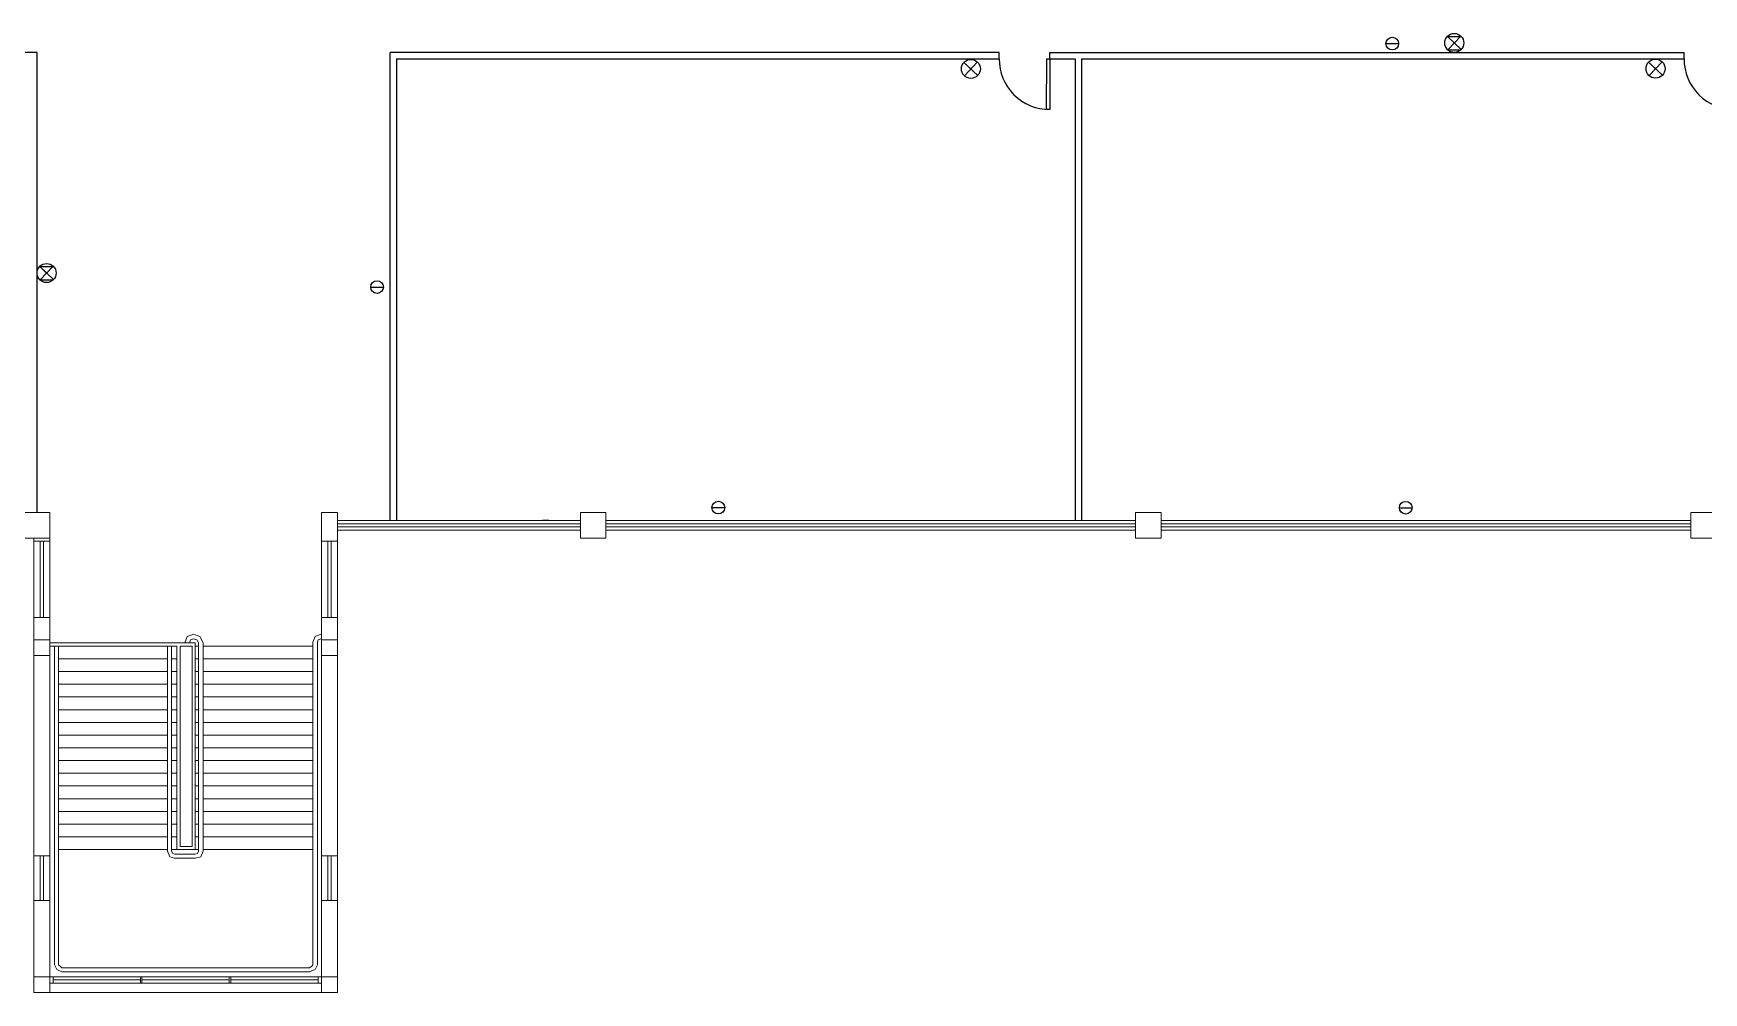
# Model space of a CAD drawing. Header units: millimetres. Extents: x 10.1 to 89.3, y 2.6 to 32.6.
# Drawn here: x 36.48 to 62.82, y 2.61 to 17.73 of the extents above; entities that cross this region are included whole.
import ezdxf

# ---------------------------------------------------------------- set-up
doc = ezdxf.new("R2010")
doc.units = ezdxf.units.MM
doc.layers.add('Detectores', color=102, linetype='Continuous')
doc.layers.add('Incendio', color=10, linetype='Continuous')

msp = doc.modelspace()

# ---------------------------------------------------------------- linework, layer by layer
for p, q in [((36.543, 17.426), (36.043, 17.426)), ((36.543, 10.174), (36.543, 17.426)), ((42.112, 10.049), (42.112, 17.426)), ((51.712, 17.426), (42.112, 17.426)), ((51.712, 17.326), (51.712, 17.426)), ((52.512, 17.326), (52.512, 17.426)), ((52.512, 17.426), (62.512, 17.426)), ((52.512, 17.326), (52.512, 17.426)), ((62.512, 17.326), (62.512, 17.426)), ((42.212, 17.326), (42.212, 10.049)), ((42.212, 17.326), (51.712, 17.326)), ((52.512, 17.326), (52.912, 17.326)), ((52.912, 17.326), (52.912, 10.049)), ((53.012, 17.326), (53.012, 10.049)), ((53.012, 17.326), (62.512, 17.326)), ((44.612, 10.049), (44.512, 10.049))]:
    msp.add_line(p, q)
at = {"color": 7, "lineweight": 0}
msp.add_line((41.278, 10.049), (44.512, 10.049), dxfattribs=at)
msp.add_lwpolyline([(52.512, 17.326), (52.512, 16.526), (52.462, 16.526), (52.463, 17.326), (52.512, 17.326)])
for points in [[(36.343, 9.773), (36.744, 9.773), (36.744, 10.174), (36.343, 10.174), (36.343, 9.773), (36.343, 9.773)], [(41.027, 2.86), (41.027, 10.174)], [(41.027, 10.174), (41.027, 9.723)], [(41.027, 10.174), (41.278, 10.174)], [(41.278, 10.174), (41.027, 10.174), (41.027, 9.723), (41.278, 9.723), (41.278, 10.174), (41.278, 10.174)], [(44.612, 10.049), (45.11, 10.049)], [(45.11, 9.773), (45.511, 9.773), (45.511, 10.174), (45.11, 10.174), (45.11, 9.773), (45.11, 9.773)], [(45.511, 10.049), (53.865, 10.049)], [(53.865, 9.773), (54.266, 9.773), (54.266, 10.174), (53.865, 10.174), (53.865, 9.773), (53.865, 9.773)], [(54.266, 10.049), (62.62, 10.049)], [(59.652, 10.049), (59.702, 10.049), (59.702, 10.049), (59.652, 10.049)], [(62.62, 9.773), (63.021, 9.773), (63.021, 10.174), (62.62, 10.174), (62.62, 9.773), (62.62, 9.773)], [(36.493, 9.773), (36.493, 2.609)], [(36.744, 9.773), (36.744, 2.609)], [(41.278, 9.999), (45.11, 9.999)], [(41.278, 9.949), (45.11, 9.949)], [(41.278, 9.899), (45.11, 9.899)], [(45.511, 9.999), (53.865, 9.999)], [(45.511, 9.949), (53.865, 9.949)], [(45.511, 9.899), (53.865, 9.899)], [(54.266, 9.999), (62.62, 9.999)], [(54.266, 9.949), (62.62, 9.949)], [(54.266, 9.899), (62.62, 9.899)], [(36.493, 9.723), (36.744, 9.723)], [(36.594, 9.723), (36.594, 8.521)], [(36.644, 9.723), (36.644, 8.521)], [(41.027, 9.723), (41.278, 9.723)], [(41.128, 9.723), (41.128, 8.521)], [(41.178, 9.723), (41.178, 8.521)], [(41.278, 2.86), (41.278, 9.723)], [(36.493, 8.521), (36.744, 8.521)], [(41.027, 8.521), (41.278, 8.521)], [(36.493, 7.92), (36.493, 8.17), (36.744, 8.17), (36.744, 7.92), (36.493, 7.92), (36.493, 7.92)], [(39.161, 8.12), (39.111, 8.22), (39.011, 8.258), (38.911, 8.22), (38.873, 8.12)], [(39.086, 8.12), (39.061, 8.17), (39.011, 8.183), (38.961, 8.17), (38.948, 8.12)], [(41.015, 8.258), (40.927, 8.22), (40.89, 8.133)], [(41.015, 8.183), (40.977, 8.17), (40.965, 8.133)], [(41.015, 8.258), (41.027, 8.258), (41.027, 8.183), (41.015, 8.183)], [(41.027, 7.92), (41.027, 8.17), (41.278, 8.17), (41.278, 7.92), (41.027, 7.92), (41.027, 7.92)], [(36.756, 8.12), (39.036, 8.12)], [(36.756, 8.07), (38.748, 8.07)], [(36.819, 3.048), (36.819, 8.07)], [(36.882, 8.07), (36.882, 3.048)], [(38.598, 4.839), (38.598, 8.07)], [(38.66, 8.07), (38.66, 4.839)], [(38.748, 4.864), (38.748, 8.07)], [(38.798, 4.914), (38.798, 8.07)], [(38.798, 8.07), (38.986, 8.07)], [(38.948, 8.12), (38.873, 8.12)], [(38.986, 8.07), (38.986, 4.914)], [(39.036, 8.12), (39.036, 4.864)], [(39.036, 8.07), (39.086, 8.07)], [(39.086, 4.839), (39.086, 8.12)], [(39.161, 8.12), (39.161, 4.839)], [(39.161, 8.07), (40.89, 8.07)], [(40.89, 3.048), (40.89, 8.133)], [(40.965, 8.133), (40.965, 3.048)], [(36.882, 7.87), (38.598, 7.87)], [(36.882, 7.669), (38.598, 7.669)], [(38.66, 7.87), (38.748, 7.87)], [(38.66, 7.669), (38.748, 7.669)], [(39.036, 7.87), (39.086, 7.87)], [(39.036, 7.669), (39.086, 7.669)], [(39.161, 7.87), (40.89, 7.87)], [(39.161, 7.669), (40.89, 7.669)], [(36.882, 7.469), (38.598, 7.469)], [(38.66, 7.469), (38.748, 7.469)], [(39.036, 7.469), (39.086, 7.469)], [(39.161, 7.469), (40.89, 7.469)], [(36.882, 7.268), (38.598, 7.268)], [(38.66, 7.268), (38.748, 7.268)], [(39.036, 7.268), (39.086, 7.268)], [(39.161, 7.268), (40.89, 7.268)], [(36.882, 7.068), (38.598, 7.068)], [(36.882, 6.868), (38.598, 6.868)], [(38.66, 7.068), (38.748, 7.068)], [(38.66, 6.868), (38.748, 6.868)], [(39.036, 7.068), (39.086, 7.068)], [(39.036, 6.868), (39.086, 6.868)], [(39.161, 7.068), (40.89, 7.068)], [(39.161, 6.868), (40.89, 6.868)], [(36.882, 6.667), (38.598, 6.667)], [(38.66, 6.667), (38.748, 6.667)], [(39.036, 6.667), (39.086, 6.667)], [(39.161, 6.667), (40.89, 6.667)], [(36.882, 6.467), (38.598, 6.467)], [(38.66, 6.467), (38.748, 6.467)], [(39.036, 6.467), (39.086, 6.467)], [(39.161, 6.467), (40.89, 6.467)], [(36.882, 6.266), (38.598, 6.266)], [(36.882, 6.066), (38.598, 6.066)], [(38.66, 6.266), (38.748, 6.266)], [(38.66, 6.066), (38.748, 6.066)], [(39.036, 6.266), (39.086, 6.266)], [(39.036, 6.066), (39.086, 6.066)], [(39.161, 6.266), (40.89, 6.266)], [(39.161, 6.066), (40.89, 6.066)], [(36.882, 5.866), (38.598, 5.866)], [(38.66, 5.866), (38.748, 5.866)], [(39.036, 5.866), (39.086, 5.866)], [(39.161, 5.866), (40.89, 5.866)], [(36.882, 5.665), (38.598, 5.665)], [(38.66, 5.665), (38.748, 5.665)], [(39.036, 5.665), (39.086, 5.665)], [(39.161, 5.665), (40.89, 5.665)], [(36.882, 5.465), (38.598, 5.465)], [(38.66, 5.465), (38.748, 5.465)], [(39.036, 5.465), (39.086, 5.465)], [(39.161, 5.465), (40.89, 5.465)], [(36.882, 5.264), (38.598, 5.264)], [(36.882, 5.064), (38.598, 5.064)], [(38.66, 5.264), (38.748, 5.264)], [(38.66, 5.064), (38.748, 5.064)], [(39.036, 5.264), (39.086, 5.264)], [(39.036, 5.064), (39.086, 5.064)], [(39.161, 5.264), (40.89, 5.264)], [(39.161, 5.064), (40.89, 5.064)], [(36.493, 4.763), (36.744, 4.763)], [(36.594, 4.763), (36.594, 4.062)], [(36.644, 4.763), (36.644, 4.062)], [(36.882, 4.864), (38.598, 4.864)], [(38.598, 4.839), (38.635, 4.751), (38.71, 4.726)], [(38.66, 4.864), (38.748, 4.864)], [(38.66, 4.839), (38.685, 4.801), (38.71, 4.789)], [(38.71, 4.789), (39.036, 4.789)], [(38.748, 4.864), (39.036, 4.864)], [(38.798, 4.914), (38.986, 4.914)], [(39.036, 4.864), (39.086, 4.864)], [(39.036, 4.789), (39.073, 4.801), (39.086, 4.839)], [(39.036, 4.726), (39.124, 4.751), (39.161, 4.839)], [(39.161, 4.864), (40.89, 4.864)], [(41.027, 4.763), (41.278, 4.763)], [(41.128, 4.763), (41.128, 4.062)], [(41.178, 4.763), (41.178, 4.062)], [(39.036, 4.726), (38.71, 4.726)], [(36.493, 4.062), (36.744, 4.062)], [(41.027, 4.062), (41.278, 4.062)], [(36.819, 3.048), (36.857, 2.972), (36.932, 2.935)], [(36.882, 3.048), (36.907, 3.023), (36.932, 2.997)], [(36.932, 2.997), (40.839, 2.997)], [(40.839, 2.935), (36.932, 2.935)], [(40.839, 2.997), (40.877, 3.023), (40.89, 3.048)], [(40.839, 2.935), (40.927, 2.972), (40.965, 3.048)], [(36.493, 2.609), (36.493, 2.86), (36.744, 2.86), (36.744, 2.609), (36.493, 2.609), (36.493, 2.609)], [(36.493, 2.609), (36.493, 2.86), (36.744, 2.86), (36.744, 2.609), (36.493, 2.609), (36.493, 2.609)], [(36.744, 2.609), (36.744, 2.86), (36.493, 2.86), (36.493, 2.609), (36.744, 2.609), (36.744, 2.609)], [(36.744, 2.86), (41.027, 2.86)], [(36.744, 2.81), (36.744, 2.86)], [(36.744, 2.76), (41.027, 2.76)], [(36.794, 2.86), (36.794, 2.76)], [(36.794, 2.81), (38.172, 2.81)], [(38.172, 2.76), (38.172, 2.86)], [(38.197, 2.86), (38.197, 2.76)], [(38.197, 2.81), (39.574, 2.81)], [(39.574, 2.76), (39.574, 2.86)], [(39.6, 2.86), (39.6, 2.76)], [(39.6, 2.81), (40.977, 2.81)], [(40.977, 2.86), (40.977, 2.76)], [(41.027, 2.81), (41.027, 2.86)], [(41.027, 2.609), (41.027, 2.86), (41.278, 2.86), (41.278, 2.609), (41.027, 2.609), (41.027, 2.609)], [(36.744, 2.609), (41.027, 2.609)]]:
    msp.add_lwpolyline(points, dxfattribs=at)
for centre in [(52.512, 17.326), (63.312, 17.326)]:
    msp.add_arc(centre, 0.8, 179.9971, 270)
at = {"layer": 'Detectores'}
for p, q in [((57.812, 17.565), (58.012, 17.565)), ((41.804, 13.728), (42.004, 13.728)), ((47.185, 10.252), (47.385, 10.252)), ((58.024, 10.251), (58.224, 10.251))]:
    msp.add_line(p, q, dxfattribs=at)
for centre in [(57.912, 17.565), (41.904, 13.728), (47.285, 10.252), (58.124, 10.251)]:
    msp.add_circle(centre, 0.1, dxfattribs=at)
at = {"layer": 'Incendio'}
for p, q in [((58.889, 17.576), (58.78, 17.679)), ((58.78, 17.679), (58.998, 17.473)), ((58.78, 17.679), (58.992, 17.679)), ((58.786, 17.467), (58.992, 17.685)), ((58.786, 17.467), (58.992, 17.467)), ((51.267, 17.167), (51.157, 17.27)), ((51.157, 17.27), (51.376, 17.064)), ((51.164, 17.058), (51.369, 17.276)), ((62.063, 17.171), (61.954, 17.274)), ((61.954, 17.274), (62.172, 17.068)), ((61.96, 17.062), (62.166, 17.28)), ((36.693, 13.95), (36.584, 14.053)), ((36.584, 14.053), (36.802, 13.847)), ((36.584, 14.053), (36.796, 14.053)), ((36.59, 13.841), (36.796, 14.059)), ((36.59, 13.841), (36.796, 13.841))]:
    msp.add_line(p, q, dxfattribs=at)
for centre in [(58.889, 17.576), (51.267, 17.167), (62.063, 17.171), (36.693, 13.95)]:
    msp.add_circle(centre, 0.15, dxfattribs=at)

doc.saveas('drawing.dxf')
